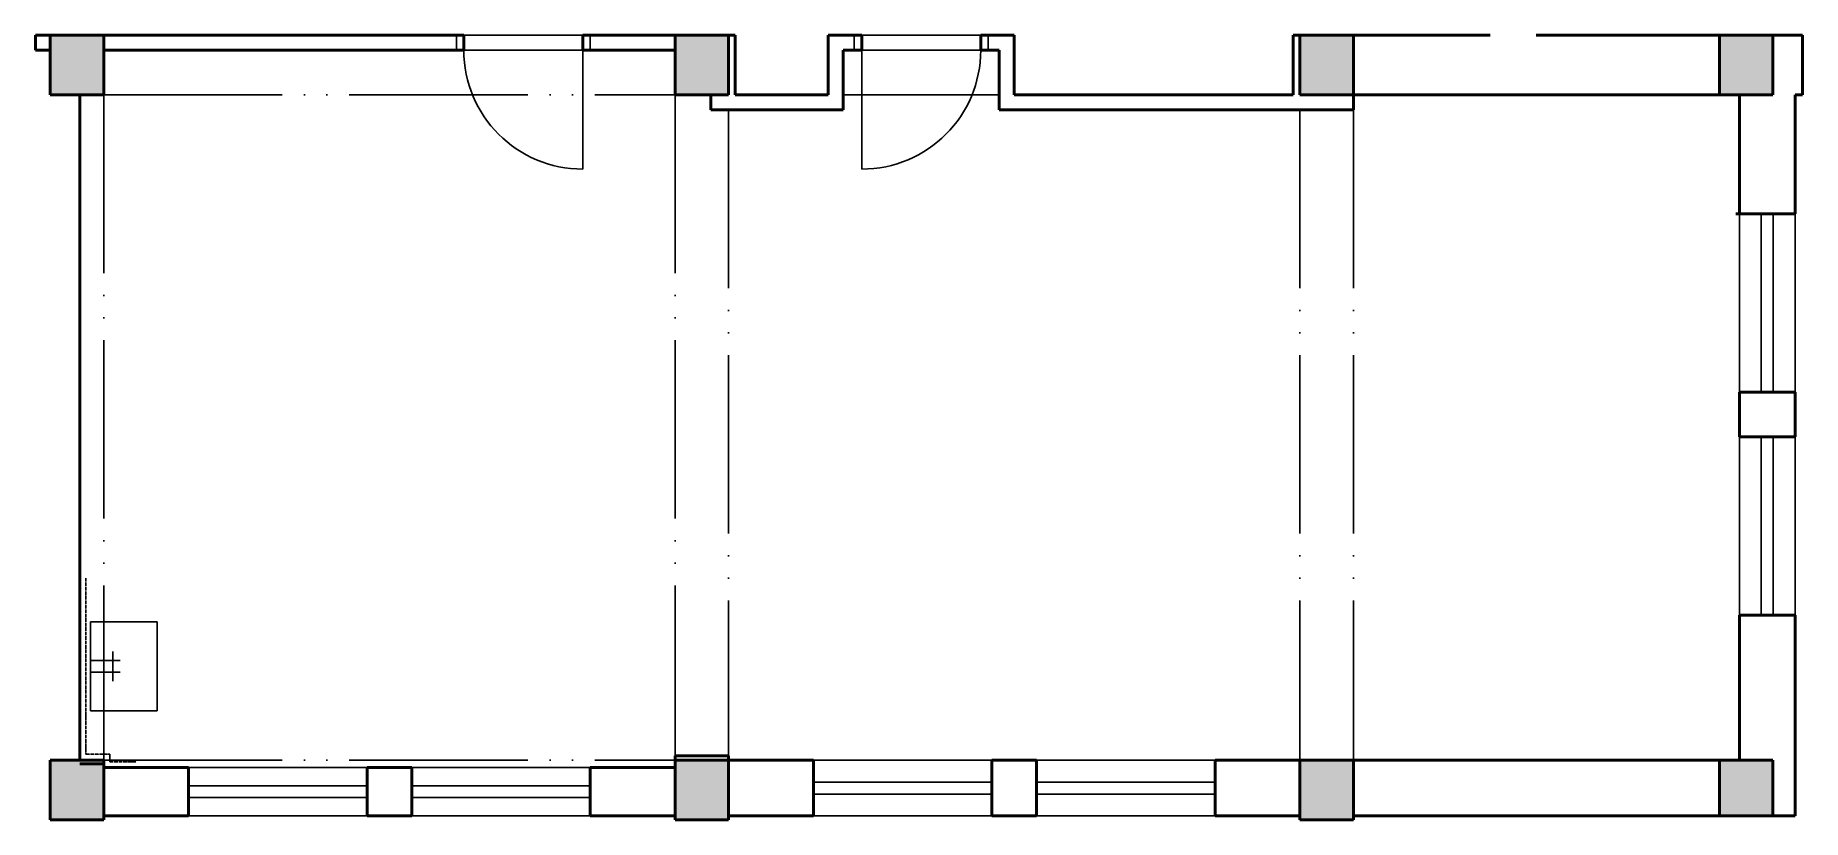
# Model space of a CAD drawing. Header units: millimetres. Extents: x 0 to 11880, y 0 to 5275.
import ezdxf

# ---------------------------------------------------------------- set-up
doc = ezdxf.new("R2010")
doc.units = ezdxf.units.MM
doc.linetypes.add('ACAD_ISO04W100', pattern=[30, 24, -3, 0, -3])
doc.linetypes.add('ACAD_ISO05W100', pattern=[33, 24, -3, 0, -3, 0, -3])
for name, color, linetype in [('Dveře', 51, 'Continuous'), ('Legendy', 7, 'Continuous'), ('Obložení', 92, 'ACAD_ISO04W100'), ('Okna', 51, 'Continuous'), ('Překlady', 1, 'ACAD_ISO05W100'), ('Sanita', 150, 'Continuous')]:
    doc.layers.add(name, color=color, linetype=linetype)
doc.layers.add('Zdi', color=7, linetype='Continuous', lineweight=50)

msp = doc.modelspace()

# ---------------------------------------------------------------- hatches: boundary and pattern name
at = {"layer": 'Zdi'}
for points in [[(100, 4875), (460, 4875), (460, 5275), (100, 5275)], [(4300, 4875), (4660, 4875), (4660, 5275), (4300, 5275)], [(8500, 4875), (8860, 4875), (8860, 5275), (8500, 5275)], [(11320, 4875), (11680, 4875), (11680, 5275), (11320, 5275)], [(100, 0), (460, 0), (460, 400), (100, 400)], [(4300, 0), (4660, 0), (4660, 400), (4300, 400)], [(8500, 0), (8860, 0), (8860, 400), (8500, 400)], [(11680, 400), (11680, 25), (11320, 25), (11320, 400)]]:
    msp.add_hatch(color=256, dxfattribs=at).paths.add_polyline_path(points)

# ---------------------------------------------------------------- linework, layer by layer
at = {"layer": 'Dveře'}
for p, q in [((2830, 5175), (2830, 5275)), ((2880, 5275), (3680, 5275)), ((3730, 5175), (3730, 5275)), ((5505, 5175), (5505, 5275)), ((6355, 5275), (5555, 5275)), ((6405, 5175), (6405, 5275)), ((3680, 5175), (2880, 5175)), ((3680, 5175), (3680, 4375)), ((5555, 5175), (6355, 5175)), ((5555, 5175), (5555, 4375))]:
    msp.add_line(p, q, dxfattribs=at)
for centre, start, end in [((3680, 5175), 180, 270), ((5555, 5175), 270, 0)]:
    msp.add_arc(centre, 800, start, end, dxfattribs=at)
at = {"layer": 'Legendy'}
msp.add_line((500, 390), (500, 440), dxfattribs=at)
at = {"layer": 'Obložení'}
for p, q in [((340, 1625), (340, 440)), ((340, 440), (500, 440)), ((500, 390), (680, 390))]:
    msp.add_line(p, q, dxfattribs=at)
at = {"layer": 'Okna'}
for p, q in [((11455, 4075), (11455, 2875)), ((11602, 4075), (11602, 2875)), ((11682, 4075), (11682, 2875)), ((11830, 4075), (11830, 2875)), ((11455, 2575), (11455, 1375)), ((11602, 2575), (11602, 1375)), ((11682, 2575), (11682, 1375)), ((11830, 2575), (11830, 1375)), ((6430, 400), (5230, 400)), ((7930, 400), (6730, 400)), ((2230, 350), (1030, 350)), ((3730, 350), (2530, 350)), ((6430, 252), (5230, 252)), ((7930, 252), (6730, 252)), ((2230, 228), (1030, 228)), ((2230, 148), (1030, 148)), ((3730, 228), (2530, 228)), ((3730, 148), (2530, 148)), ((6430, 172), (5230, 172)), ((7930, 172), (6730, 172)), ((2230, 25), (1030, 25)), ((3730, 25), (2530, 25)), ((6430, 25), (5230, 25)), ((7930, 25), (6730, 25))]:
    msp.add_line(p, q, dxfattribs=at)
at = {"layer": 'Překlady', "ltscale": 50}
for p, q in [((460, 4875), (460, 400)), ((460, 4875), (4300, 4875)), ((4300, 4875), (4300, 430)), ((6480, 4875), (5430, 4875)), ((4660, 4775), (4660, 430)), ((8500, 4775), (8500, 400)), ((8860, 4775), (8860, 400)), ((460, 400), (4300, 400))]:
    msp.add_line(p, q, dxfattribs=at)
at = {"layer": 'Sanita'}
for p, q in [((370, 731), (370, 1331)), ((370, 1331), (820, 1331)), ((820, 1331), (820, 731)), ((370, 1071), (570, 1071)), ((520, 931), (520, 1131)), ((370, 991), (570, 991)), ((370, 731), (820, 731))]:
    msp.add_line(p, q, dxfattribs=at)
at = {"layer": 'Zdi'}
for p, q in [((2880, 5275), (0, 5275)), ((0, 5175), (0, 5275)), ((100, 4875), (100, 5275)), ((100, 5275), (460, 5275)), ((460, 5275), (460, 4875)), ((2880, 5175), (2880, 5275)), ((3680, 5175), (3680, 5275)), ((3680, 5275), (4705, 5275)), ((4300, 4875), (4300, 5275)), ((4300, 5275), (4660, 5275)), ((4660, 5275), (4660, 4875)), ((4705, 5275), (4705, 4875)), ((5330, 5275), (5555, 5275)), ((5330, 5275), (5555, 5275)), ((5330, 5275), (5330, 4875)), ((5555, 5175), (5555, 5275)), ((6355, 5275), (6580, 5275)), ((6355, 5175), (6355, 5275)), ((6580, 5275), (6580, 4875)), ((8455, 5275), (9780, 5275)), ((8455, 5275), (8455, 4875)), ((8500, 4875), (8500, 5275)), ((8500, 5275), (8860, 5275)), ((8860, 5275), (8860, 4875)), ((10089, 5275), (11880, 5275)), ((11320, 4875), (11320, 5275)), ((11320, 5275), (11680, 5275)), ((11680, 5275), (11680, 4875)), ((11880, 5275), (11880, 4875)), ((100, 5175), (0, 5175)), ((2880, 5175), (460, 5175)), ((460, 5175), (460, 4875)), ((3680, 5175), (4300, 5175)), ((4300, 4875), (4300, 5175)), ((5430, 5175), (5555, 5175)), ((5430, 4775), (5430, 5175)), ((6355, 5175), (6480, 5175)), ((6480, 5175), (6480, 4775)), ((100, 4875), (460, 4875)), ((460, 4875), (300, 4875)), ((300, 4875), (300, 400)), ((4300, 4875), (4540, 4875)), ((4300, 4875), (4660, 4875)), ((4540, 4775), (4540, 4875)), ((5330, 4875), (4705, 4875)), ((6580, 4875), (8455, 4875)), ((8500, 4875), (8860, 4875)), ((11455, 4875), (8860, 4875)), ((8860, 4875), (8860, 4775)), ((11320, 4875), (11680, 4875)), ((11455, 4875), (11455, 4075)), ((11830, 4075), (11830, 4875)), ((11830, 4875), (11880, 4875)), ((4540, 4775), (5430, 4775)), ((8860, 4775), (6480, 4775)), ((11430, 4075), (11830, 4075)), ((11455, 2875), (11830, 2875)), ((11455, 2875), (11455, 2575)), ((11830, 2875), (11830, 2575)), ((11455, 2575), (11830, 2575)), ((11455, 1375), (11830, 1375)), ((11455, 1375), (11455, 400)), ((11830, 1375), (11830, 25)), ((100, 0), (100, 400)), ((100, 400), (460, 400)), ((300, 400), (460, 400)), ((300, 375), (460, 375)), ((460, 400), (460, 0)), ((460, 400), (460, 350)), ((460, 375), (460, 325)), ((4300, 430), (4300, 350)), ((4660, 430), (4300, 430)), ((4300, 0), (4300, 400)), ((4300, 400), (4660, 400)), ((4660, 430), (4660, 400)), ((5230, 400), (4660, 400)), ((4660, 400), (4660, 0)), ((5230, 400), (5230, 25)), ((6430, 400), (6430, 25)), ((6430, 400), (6730, 400)), ((6730, 400), (6730, 25)), ((7930, 400), (7930, 25)), ((7930, 400), (11455, 400)), ((8500, 0), (8500, 400)), ((8500, 400), (8860, 400)), ((8860, 400), (8860, 0)), ((11320, 25), (11320, 400)), ((11320, 400), (11680, 400)), ((11680, 400), (11680, 25)), ((460, 350), (1030, 350)), ((1030, 350), (1030, 25)), ((2230, 350), (2230, 25)), ((2530, 350), (2230, 350)), ((2530, 350), (2530, 25)), ((3730, 350), (3730, 25)), ((4300, 350), (3730, 350)), ((100, 25), (100, 0)), ((100, 0), (460, 0)), ((1030, 25), (460, 25)), ((460, 25), (460, 0)), ((2530, 25), (2230, 25)), ((4300, 25), (3730, 25)), ((4300, 25), (4300, 0)), ((4300, 0), (4660, 0)), ((4660, 25), (5230, 25)), ((4660, 25), (4660, 0)), ((6430, 25), (6730, 25)), ((7930, 25), (8500, 25)), ((8500, 0), (8500, 25)), ((8500, 0), (8860, 0)), ((8860, 25), (11830, 25)), ((8860, 25), (8860, 0)), ((11320, 25), (11680, 25))]:
    msp.add_line(p, q, dxfattribs=at)

doc.saveas('drawing.dxf')
